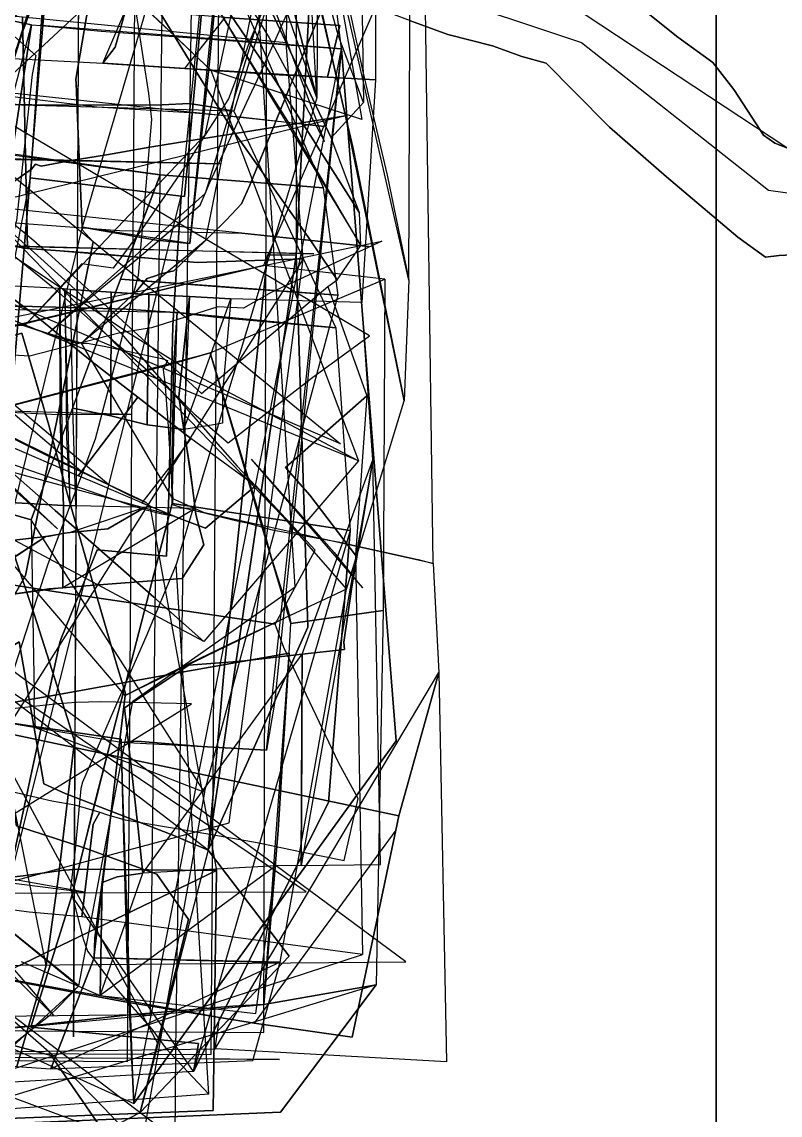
# Model space of a CAD drawing. Extents: x -6790 to 12600, y -1098 to 2171.
# Drawn here: x 756.8 to 893.7, y 74 to 271.3 of the extents above; entities that cross this region are included whole.
import ezdxf

# ---------------------------------------------------------------- set-up
doc = ezdxf.new("R2010")
doc.units = 0

msp = doc.modelspace()

# ---------------------------------------------------------------- linework, layer by layer
for points in [[(882.14, 692.21), (882.14, 649.33), (882.14, 614.39), (882.14, 577.82), (882.14, 135.79), (882.14, 75.49), (882.14, 34.99), (882.14, 0), (882.14, 692.21)], [(106.84, 634.01), (110.3, 95.46), (826.14, 101.62), (106.84, 634.01)], [(105.33, 620.2), (98.92, 88.39), (790.98, 84.91), (794.81, 617.1), (105.33, 620.2)], [(79.55, 608.24), (82.48, 284.45), (81.9, 110.82), (776.2, 114.16), (808.14, 114.29), (79.55, 608.24)], [(768.8, 609.44), (767.73, 425.4), (767.16, 304.2), (766.16, 88.09), (768.8, 609.44)], [(89.84, 599.43), (785.72, 589.09), (779.97, 92.07), (740.84, 91.65), (728.89, 91.75), (723.88, 92.07), (717.29, 92.52), (682.9, 93.32), (432.67, 95.45), (307.1, 97.51), (213.56, 98.73), (136.9, 99.68), (84.96, 100.39), (89.84, 599.43)], [(71.88, 94), (800.52, 88.91), (801.87, 586.62), (73.83, 591.85), (71.88, 94)], [(71.88, 94), (800.52, 88.91), (801.87, 586.62), (73.83, 591.85), (71.88, 94)], [(97.67, 591.94), (792.06, 585.55), (784.52, 85.89), (784.41, 69.63), (97.67, 591.94)], [(50.06, 587.89), (779.25, 581.11), (775.84, 83.59), (42.2, 89.17), (50.06, 587.89)], [(806.35, 229.17), (813.15, 359.73), (806.47, 477.16), (806.35, 229.17)], [(784.34, 331.56), (782.51, 333.71), (780.49, 337.47), (777.35, 342.84), (776.21, 344.65), (774.35, 346.87), (772.66, 348.75), (773.88, 352.43), (775.05, 355.1), (776.22, 357.77), (780.94, 369.44), (784.28, 377.43), (791.59, 395.19), (801.11, 419.03), (810.76, 379.96), (810.09, 257.61), (800.54, 293.66), (784.34, 331.56)], [(801.11, 419.03), (810.76, 379.96), (810.09, 257.61), (801.11, 419.03)], [(760.32, 270.63), (762.86, 295.46), (767.02, 332.45), (772.56, 382.6), (775.68, 409.92), (760.32, 270.63)], [(814.5, 266.44), (797.42, 403.83), (775.68, 409.92), (772.56, 382.6), (767.02, 332.45), (762.86, 295.46), (760.32, 270.63), (771.12, 269.64), (814.5, 266.44)], [(316.3, 407.54), (416.39, 375.81), (479.66, 357.38), (576.35, 329.83), (647.95, 315.33), (667.93, 308.07), (719.94, 267.67), (744.83, 251.93), (814.36, 195.12), (316.3, 407.54)], [(800.16, 367.7), (797.32, 366.8), (794.36, 365.91), (801.26, 335.9), (809.45, 300.28), (815.18, 277.13), (818.43, 262.02), (822.76, 243.66), (826.67, 224.69), (827.25, 376.06), (800.16, 367.7)], [(800.16, 367.7), (797.32, 366.8), (794.36, 365.91), (801.26, 335.9), (809.45, 300.28), (815.18, 277.13), (818.43, 262.02), (822.76, 243.66), (826.67, 224.69), (827.25, 376.06), (800.16, 367.7)], [(826.67, 224.69), (825.82, 202.9), (816.56, 248.71), (815.25, 254.34), (808.24, 284.42), (801.06, 317.5), (790.45, 364.75), (791.41, 365.01), (794.36, 365.91), (801.26, 335.9), (809.45, 300.28), (815.18, 277.13), (818.43, 262.02), (822.76, 243.66), (826.67, 224.69)], [(826.67, 224.69), (825.82, 202.9), (816.56, 248.71), (815.25, 254.34), (808.24, 284.42), (801.06, 317.5), (790.45, 364.75), (791.41, 365.01), (794.36, 365.91), (801.26, 335.9), (809.45, 300.28), (815.18, 277.13), (818.43, 262.02), (822.76, 243.66), (826.67, 224.69)], [(794.36, 365.91), (801.26, 335.9), (809.45, 300.28), (815.18, 277.13), (818.43, 262.02), (822.76, 243.66), (826.67, 224.69), (794.36, 365.91)], [(759.68, 300.32), (803.04, 285.86), (857.86, 267.58), (891.6, 240.92), (913.1, 237.94), (944.86, 252.18), (959.91, 270.91), (972.11, 299.69), (987.55, 310.67), (1010.94, 318.6), (1030, 340.15), (1043.33, 352.55), (1057.52, 357.95), (759.68, 300.32)], [(720.54, 349.82), (729.34, 347.72), (752.85, 341.76), (753.04, 341.4), (757.04, 341.86), (774.6, 343.67), (802.54, 342.63), (818.16, 253.68), (790.95, 262.57), (780.29, 272.62), (774.61, 278.09), (768.01, 284.43), (757.89, 290.7), (749.61, 295.4), (741.97, 299.99), (732.85, 305.73), (729.36, 307.24), (714.41, 313.99), (709.51, 316.21), (711.86, 323.15), (719.88, 348.05), (720.54, 349.82)], [(789.88, 231.79), (790.8, 232.68), (793.7, 235.49), (796.46, 238.46), (797.97, 241.83), (801.05, 249.33), (803.61, 255.74), (806.42, 262.51), (808.97, 268.8), (812.61, 277.42), (814.52, 282.58), (815.48, 284.82), (816.92, 286.6), (817.64, 292.17), (819.48, 309.27), (818.68, 314.76), (816.4, 329.14), (814.02, 343.68), (813.54, 348.96), (789.88, 231.79)], [(584.83, 345.33), (585.92, 345.48), (592.27, 340.11), (669.55, 273.59), (707.71, 241.09), (744.86, 209.45), (767.43, 190.28), (772.49, 187.76), (761.64, 192.94), (732.71, 207.29), (732.56, 207.37), (731.34, 208.48), (718.35, 220.36), (693.45, 242.3), (670.59, 262.64), (650, 281.18), (631.45, 298.11), (630.16, 299.5), (628.87, 300.89), (615.07, 314.85), (584.83, 345.33)], [(585.92, 345.48), (592.27, 340.11), (669.55, 273.59), (707.71, 241.09), (744.86, 209.45), (767.43, 190.28), (772.49, 187.76), (585.92, 345.48)], [(444.03, 344.14), (458.57, 338.22), (484.7, 327.57), (501.24, 320.93), (528.47, 313.15), (531.47, 312.39), (589.32, 300.65), (614.41, 295.56), (617.74, 294.86), (645.48, 285.33), (646.38, 284.76), (655.09, 277.06), (672.77, 261.49), (695.66, 241.68), (721.84, 219.06), (752.53, 192.14), (762.83, 183.11), (780.65, 167.44), (789.69, 159.48), (444.03, 344.14)], [(444.03, 344.14), (475.41, 334.1), (521.59, 320.66), (554.11, 313.28), (590.66, 305.16), (625.69, 296.21), (633.68, 294.36), (660.42, 282.78), (701.41, 263.77), (707.89, 261.31), (743.44, 236.91), (775.49, 215.52), (788.58, 207.4), (817.61, 192.07), (444.03, 344.14)], [(767.7, 234.25), (766.88, 253.91), (766.62, 260.17), (766.58, 260.96), (770.41, 283.55), (774.44, 308.06), (778.51, 333.07), (779.36, 337.99), (797.61, 336.29), (767.7, 234.25)], [(767.7, 234.25), (766.88, 253.91), (766.62, 260.17), (766.58, 260.96), (770.41, 283.55), (774.44, 308.06), (778.51, 333.07), (779.36, 337.99), (797.61, 336.29), (790.62, 263.5), (787.13, 231.27), (781.09, 231.9), (767.7, 234.25)], [(808.9, 338.33), (807.91, 336.2), (806.41, 310.97), (804.41, 283.02), (798.05, 268.04), (795.2, 260.25), (794.1, 257.4), (789.92, 250.89), (808.9, 338.33)], [(797.61, 336.29), (790.62, 263.5), (787.13, 231.27), (797.61, 336.29)], [(784.34, 331.56), (800.54, 293.66), (810.09, 257.61), (784.34, 331.56)], [(758.28, 243.14), (760.13, 265.1), (761.55, 281.91), (764.22, 326.55), (758.28, 243.14)], [(785.57, 239.87), (786.17, 239.8), (793.92, 323.61), (776.99, 325.17), (764.22, 326.55), (761.55, 281.91), (760.13, 265.1), (758.28, 243.14), (785.57, 239.87)], [(793.92, 323.61), (786.17, 239.8), (785.57, 239.87), (784.04, 216.5), (783.32, 185.88), (782.93, 174.87), (770.38, 176), (763.93, 160.01), (763.69, 159.3), (759.08, 138.31), (752.72, 108.89), (766.18, 97.89), (767.07, 97.31), (776.87, 148.69), (806.15, 169.36), (796.39, 323.38), (793.92, 323.61)], [(785.57, 239.87), (786.17, 239.8), (793.92, 323.61), (785.57, 239.87)], [(679.27, 198.09), (658.73, 193.29), (641.86, 189.47), (639.98, 189.33), (641.07, 215.99), (645.19, 316.64), (669.29, 311.13), (696.51, 304.81), (721.38, 299.1), (753.07, 291.68), (776.78, 286.28), (805.21, 280.02), (822.14, 277.54), (800.43, 227.3), (784.09, 223.43), (769.04, 219.7), (748.02, 214.57), (731.2, 210.66), (702.66, 203.76), (688.63, 200.39), (679.27, 198.09)], [(679.27, 198.09), (658.73, 193.29), (641.86, 189.47), (639.98, 189.33), (641.07, 215.99), (645.19, 316.64), (669.29, 311.13), (696.51, 304.81), (721.38, 299.1), (753.07, 291.68), (776.78, 286.28), (805.21, 280.02), (822.14, 277.54), (800.43, 227.3), (784.09, 223.43), (769.04, 219.7), (748.02, 214.57), (731.2, 210.66), (702.66, 203.76), (688.63, 200.39), (679.27, 198.09)], [(722.43, 317.4), (732.18, 313.63), (735.34, 311.13), (748.72, 293.69), (750.1, 288.51), (752.4, 279.3), (754.7, 270.9), (755.39, 268.7), (759.3, 265.23), (758.65, 261.81), (755.86, 235.44), (749.65, 211.41), (735.12, 154.78), (729.92, 123.7), (729.07, 118.95), (736.06, 98.27), (739.4, 88.73), (744.45, 74.34), (722.43, 317.4)], [(733.29, 256.95), (732.74, 263.09), (730.68, 276.09), (730.89, 276.95), (733.93, 278.27), (743.9, 283.6), (752.79, 288.07), (764.77, 294.42), (778.74, 301.59), (788.08, 306.39), (795.61, 310.15), (797.39, 310.91), (803.61, 312.78), (814.32, 316.64), (795.06, 255.2), (791.29, 255.9), (787.03, 256.57), (782.11, 256.35), (761.48, 256.26), (747.13, 256.59), (733.29, 256.95)], [(806.63, 263.05), (797.38, 282.86), (793.51, 290.74), (791.94, 294.56), (791.54, 300.22), (791.44, 301.94), (790.56, 316.66), (780.14, 317.58), (780.56, 312.88), (781.41, 299.39), (783.96, 287.24), (791.94, 276.39), (802.32, 261.13), (809, 250.65), (817.79, 236.83), (812.65, 250.35), (806.63, 263.05)], [(786.15, 317.05), (786.22, 306.81), (787.37, 299.35), (792.15, 283.8), (801.46, 268.43), (811.47, 249.69), (786.15, 317.05)], [(801.06, 317.5), (808.24, 284.42), (815.25, 254.34), (801.06, 317.5)], [(789.9, 240.32), (790.76, 242.28), (793.84, 248.92), (797.39, 256.71), (799.81, 261.95), (803.48, 270.11), (805.2, 273.95), (807.28, 282.5), (807.62, 283.84), (808.32, 285.49), (809.56, 293.1), (810.86, 303.45), (812.41, 314.4), (789.9, 240.32)], [(765.52, 271.3), (756.95, 272.15), (750.38, 272.8), (734.76, 274.29), (717.39, 275.95), (697.03, 277.96), (685.37, 278.75), (684.85, 307.97), (684.56, 310.72), (694.17, 310.06), (708.24, 309.11), (718.72, 308.58), (730.88, 307.5), (748.98, 306.05), (757.2, 305.35), (781.31, 302.55), (804.93, 300.79), (804.52, 267.53), (765.52, 271.3)], [(806.63, 263.05), (812.65, 250.35), (818.47, 256.72), (814, 268.7), (805.33, 300.07), (791.44, 301.94), (791.54, 300.22), (791.94, 294.56), (793.51, 290.74), (797.38, 282.86), (806.63, 263.05)], [(805.33, 300.07), (817.82, 300.44), (818.47, 256.72), (814, 268.7), (805.33, 300.07)], [(811.28, 241.36), (791.88, 285.84), (773.83, 288.41), (771.43, 288.82), (763.81, 285.87), (751.85, 281.25), (736.57, 275.13), (726.08, 270.36), (726.71, 266.99), (729.57, 251.06), (731.45, 250.45), (757.26, 247.02), (775.86, 244.48), (781.77, 243.68), (811.28, 241.36)], [(811.28, 241.36), (791.88, 285.84), (773.83, 288.41), (771.43, 288.82), (763.81, 285.87), (751.85, 281.25), (736.57, 275.13), (726.08, 270.36), (726.71, 266.99), (729.57, 251.06), (731.45, 250.45), (757.26, 247.02), (775.86, 244.48), (781.77, 243.68), (811.28, 241.36)], [(818.01, 230.92), (811.78, 241.55), (805.44, 252.42), (798.73, 263.05), (790.6, 276.38), (786.42, 283.44), (783.96, 287.24), (818.01, 230.92)], [(841.72, 283.68), (850.12, 280.42), (859.01, 277.55), (865.37, 275.08), (870.21, 272.59), (875.23, 268.55), (881.54, 263.96), (885.32, 259.1), (889.37, 252.91), (890.71, 250.86), (892.77, 249.38), (894.89, 248.55), (841.72, 283.68)], [(707.56, 281.42), (723.68, 277.85), (751.73, 272.23), (758.52, 270.79), (707.56, 281.42)], [(737.61, 245.63), (740.85, 246.2), (748.44, 240.52), (758.94, 231.84), (761.5, 229.61), (773.58, 218.59), (781.22, 211.63), (789.25, 204.23), (812.07, 223.52), (813.71, 224.76), (808.42, 232.55), (794.85, 251.81), (788.16, 262.53), (776.26, 282.01), (772.81, 278.24), (769.98, 275.71), (759.21, 265.66), (751.78, 258.88), (741.13, 248.78), (737.61, 245.63)], [(701.46, 238.7), (706.99, 238), (731.67, 234.41), (752.39, 231.25), (757.84, 230.42), (756.95, 272.15), (750.38, 272.8), (734.76, 274.29), (717.39, 275.95), (697.03, 277.96), (685.37, 278.75), (685.38, 278.22), (686.48, 240.61), (701.46, 238.7)], [(759.58, 278.12), (753.24, 257.7), (746.6, 236.91), (742.18, 223.25), (741.4, 220.85), (741.18, 220.87), (759.58, 278.12)], [(774.61, 278.09), (780.29, 272.62), (790.95, 262.57), (774.61, 278.09)], [(758.96, 275.05), (746.47, 276.12), (745.99, 273.93), (743.17, 265.35), (755.19, 264.7), (758.96, 275.05)], [(775.59, 273.53), (760.88, 274.89), (758.96, 275.05), (755.19, 264.7), (771.4, 263.82), (773.64, 266.73), (775.59, 273.53)], [(775.59, 273.53), (773.64, 266.73), (771.4, 263.82), (775.59, 273.53)], [(793.53, 272.1), (775.59, 273.53), (773.64, 266.73), (771.4, 263.82), (773.89, 263.68), (786.22, 262.86), (793.53, 272.1)], [(758.52, 270.79), (749.04, 208.16), (740.19, 148.89), (739.11, 149.11), (732.4, 150.14), (727.17, 150.85), (758.52, 270.79)], [(814.5, 266.44), (806.43, 187.64), (802.41, 148.36), (800.98, 139.87), (789.24, 140.51), (777.65, 141.46), (774.74, 141.25), (774.72, 141.83), (750.85, 145.3), (750.94, 87.85), (727.89, 85.89), (727.63, 113.33), (727.33, 139.36), (727.17, 150.85), (732.4, 150.14), (739.11, 149.11), (740.19, 148.89), (749.04, 208.16), (758.52, 270.79), (760.32, 270.63), (771.12, 269.64), (814.5, 266.44)], [(756.95, 272.15), (757.84, 230.42), (769.57, 229.53), (788.46, 227.89), (807.62, 228.51), (804.52, 267.53), (765.52, 271.3), (756.95, 272.15)], [(760.32, 270.63), (771.12, 269.64), (814.5, 266.44), (760.32, 270.63)], [(793.53, 272.1), (814.23, 270.65), (811.97, 261.3), (803.25, 261.74), (786.22, 262.86), (793.53, 272.1)], [(777.04, 76.08), (824.36, 141.56), (814.5, 266.44), (806.43, 187.64), (802.41, 148.36), (800.98, 139.87), (789.24, 140.51), (777.65, 141.46), (774.74, 141.25), (775.79, 102.11), (777.04, 76.08)], [(814.5, 266.44), (824.36, 141.56), (777.04, 76.08), (814.5, 266.44)], [(814.5, 266.44), (806.43, 187.64), (802.41, 148.36), (800.98, 139.87), (814.5, 266.44)], [(74.22, 262.47), (136.24, 261.3), (192.59, 260.49), (226.84, 259.78), (267.58, 259.15), (310.07, 258.55), (357.32, 257.21), (400.07, 255.83), (451.25, 254.64), (503.18, 252.83), (534.46, 252.23), (580.33, 251.12), (631.68, 249.89), (674.76, 248.51), (713.23, 247.21), (749.98, 246.57), (792.69, 245.68), (74.22, 262.47)], [(771.4, 263.82), (773.89, 263.68), (786.22, 262.86), (771.4, 263.82)], [(786.22, 262.86), (803.25, 261.74), (811.97, 261.3), (786.22, 262.86)], [(733.29, 256.95), (747.13, 256.59), (761.48, 256.26), (782.11, 256.35), (787.03, 256.57), (791.29, 255.9), (795.06, 255.2), (733.29, 256.95)], [(749.45, 238.16), (754.68, 242), (758.55, 244.73), (759.29, 245.62), (760.32, 245.24), (765.73, 246.25), (772.06, 247.33), (779.91, 248.69), (786.93, 249.83), (795.3, 251.16), (815.25, 254.34), (749.45, 238.16)], [(749.45, 238.16), (759.62, 229.12), (767.01, 222.46), (771.75, 217.92), (774.81, 214.99), (779.9, 209.06), (795.66, 191.13), (798.36, 188.25), (803.95, 182.02), (815.44, 168.93), (825.82, 202.9), (816.56, 248.71), (815.25, 254.34), (795.3, 251.16), (786.93, 249.83), (779.91, 248.69), (772.06, 247.33), (765.73, 246.25), (760.32, 245.24), (759.29, 245.62), (758.55, 244.73), (754.68, 242), (749.45, 238.16)], [(749.45, 238.16), (759.62, 229.12), (767.01, 222.46), (771.75, 217.92), (774.81, 214.99), (779.9, 209.06), (795.66, 191.13), (798.36, 188.25), (803.95, 182.02), (815.44, 168.93), (825.82, 202.9), (816.56, 248.71), (815.25, 254.34), (795.3, 251.16), (786.93, 249.83), (779.91, 248.69), (772.06, 247.33), (765.73, 246.25), (760.32, 245.24), (759.29, 245.62), (758.55, 244.73), (754.68, 242), (749.45, 238.16)], [(815.25, 254.34), (816.56, 248.71), (825.82, 202.9), (815.25, 254.34)], [(729.57, 251.06), (731.45, 250.45), (757.26, 247.02), (775.86, 244.48), (781.77, 243.68), (729.57, 251.06)], [(789.92, 250.89), (786.81, 246.04), (778.43, 233.75), (773.3, 226.85), (767.65, 227.65), (757.31, 216.46), (789.92, 250.89)], [(71.47, 247.1), (115.88, 246.26), (158.14, 245.42), (234.16, 244.14), (303, 243.08), (371.71, 241.05), (440.13, 240.35), (513.73, 237.9), (593.64, 235.31), (672.5, 233.63), (742.6, 231.25), (809.49, 229.43), (71.47, 247.1)], [(735.15, 123.68), (745.2, 160.41), (747.55, 169.09), (748.24, 171.3), (753.1, 183.16), (753.31, 184.79), (754.81, 201.98), (758.28, 243.14), (735.15, 123.68)], [(752.72, 108.89), (759.08, 138.31), (763.69, 159.3), (763.93, 160.01), (770.38, 176), (782.93, 174.87), (783.32, 185.88), (784.04, 216.5), (785.57, 239.87), (758.28, 243.14), (754.81, 201.98), (753.31, 184.79), (753.1, 183.16), (748.24, 171.3), (747.55, 169.09), (745.2, 160.41), (735.15, 123.68), (752.72, 108.89)], [(781.77, 243.68), (775.74, 227.82), (774.63, 224.87), (781.77, 243.68)], [(813.93, 222), (811.28, 241.36), (781.77, 243.68), (775.74, 227.82), (774.63, 224.87), (794.4, 223.33), (813.93, 222)], [(813.93, 222), (811.28, 241.36), (781.77, 243.68), (775.74, 227.82), (774.63, 224.87), (794.4, 223.33), (813.93, 222)], [(698.15, 240.13), (698.52, 238.63), (698.44, 236.99), (700.91, 234.63), (705.98, 229.41), (706.65, 228.47), (709.58, 227.01), (716.58, 223.26), (727.86, 217.6), (741.47, 210.77), (747.54, 212.48), (756.83, 215.11), (761.65, 198.49), (764.84, 186.67), (769.6, 170.07), (774.16, 154.59), (775.53, 150.06), (775.48, 149.71), (698.15, 240.13)], [(785.57, 239.87), (784.04, 216.5), (783.32, 185.88), (782.93, 174.87), (770.38, 176), (763.93, 160.01), (763.69, 159.3), (759.08, 138.31), (752.72, 108.89), (785.57, 239.87)], [(761.51, 215.06), (765.18, 218.2), (771.62, 223.58), (777.59, 228.48), (784.97, 234.79), (788.97, 238.2), (789.9, 240.32), (761.51, 215.06)], [(749.45, 238.16), (759.62, 229.12), (767.01, 222.46), (771.75, 217.92), (774.81, 214.99), (779.9, 209.06), (795.66, 191.13), (798.36, 188.25), (803.95, 182.02), (749.45, 238.16)], [(748.05, 154.29), (749.91, 158.1), (757.45, 171.36), (760.65, 187.4), (766.06, 213.7), (769.71, 231.62), (767.72, 233.76), (767.7, 234.25), (748.05, 154.29)], [(767.7, 234.25), (781.09, 231.9), (787.13, 231.27), (767.7, 234.25)], [(788.46, 227.89), (769.57, 229.53), (757.84, 230.42), (752.39, 231.25), (739.75, 153.41), (732.92, 110.27), (794.23, 126.72), (807.62, 228.51), (788.46, 227.89)], [(767.58, 213.32), (770.2, 215.91), (777.37, 222.55), (779.42, 225), (781.12, 225.51), (781.68, 225.78), (784.26, 226.34), (789.88, 231.79), (767.58, 213.32)], [(757.84, 230.42), (769.57, 229.53), (788.46, 227.89), (757.84, 230.42)], [(806.35, 229.17), (801.15, 229.28), (793.25, 153.77), (790.45, 121.78), (806.35, 229.17)], [(806.35, 229.17), (808.46, 162.07), (790.45, 121.78), (793.25, 153.77), (801.15, 229.28), (806.35, 229.17)], [(790.45, 121.78), (808.46, 162.07), (806.35, 229.17), (790.45, 121.78)], [(679.27, 198.09), (688.63, 200.39), (702.66, 203.76), (731.2, 210.66), (748.02, 214.57), (769.04, 219.7), (784.09, 223.43), (800.43, 227.3), (679.27, 198.09)], [(679.27, 198.09), (688.63, 200.39), (702.66, 203.76), (731.2, 210.66), (748.02, 214.57), (769.04, 219.7), (784.09, 223.43), (800.43, 227.3), (679.27, 198.09)], [(732.92, 110.27), (794.23, 126.72), (807.62, 228.51), (732.92, 110.27)], [(751.52, 184.73), (764.35, 184), (763.74, 199.42), (763.65, 223.15), (753.19, 223.73), (752.59, 213.01), (751.52, 184.73)], [(774.63, 224.87), (761.6, 189.99), (758.47, 181.43), (774.63, 224.87)], [(789.78, 132.28), (813.93, 222), (794.4, 223.33), (774.63, 224.87), (761.6, 189.99), (758.47, 181.43), (758.92, 156.56), (759.03, 150.51), (758.99, 147.53), (759.2, 143.96), (776.29, 137.49), (789.78, 132.28)], [(789.78, 132.28), (813.93, 222), (794.4, 223.33), (774.63, 224.87), (761.6, 189.99), (758.47, 181.43), (758.92, 156.56), (759.03, 150.51), (758.99, 147.53), (759.2, 143.96), (776.29, 137.49), (789.78, 132.28)], [(763.65, 223.15), (763.74, 199.42), (764.35, 184), (763.65, 223.15)], [(766.04, 201.59), (765.56, 223.02), (763.65, 223.15), (763.74, 199.42), (764.35, 184), (766.54, 183.95), (766.04, 201.59)], [(764.55, 223.09), (764.88, 196.26), (765.5, 183.98), (764.55, 223.09)], [(772.89, 200.19), (766.04, 201.59), (765.56, 223.02), (772.95, 222.52), (772.89, 200.19)], [(774.63, 224.87), (794.4, 223.33), (813.93, 222), (774.63, 224.87)], [(822.31, 224.86), (822.06, 165.08), (805.38, 162.7), (804.92, 164.81), (801.83, 174.69), (800.2, 180.67), (797.39, 189.99), (790.81, 211.55), (822.31, 224.86)], [(822.31, 224.86), (822.06, 165.08), (805.38, 162.7), (804.92, 164.81), (801.83, 174.69), (800.2, 180.67), (797.39, 189.99), (790.81, 211.55), (822.31, 224.86)], [(625.3, 221.51), (633.28, 221.51), (646.07, 221.13), (657.61, 221.01), (680.85, 221.01), (683.6, 220.86), (704.53, 220.55), (733.32, 220.17), (744.58, 220.02), (748.85, 219.79), (752.98, 219.85), (756.59, 219.97), (775.66, 219.46), (784.5, 218.86), (784.84, 218.82), (625.3, 221.51)], [(772.89, 200.19), (772.95, 222.52), (778.19, 222.16), (779.72, 222.08), (779.43, 198.6), (772.89, 200.19)], [(772.95, 222.52), (778.19, 222.16), (779.72, 222.08), (772.95, 222.52)], [(787.07, 221.71), (785.12, 203.61), (786.05, 197.72), (779.43, 198.6), (779.72, 222.08), (787.07, 221.71)], [(786.05, 197.72), (785.12, 203.61), (787.07, 221.71), (786.05, 197.72)], [(786.05, 197.72), (785.12, 203.61), (787.07, 221.71), (794.54, 221.33), (793.06, 204.34), (793.06, 198.89), (791.39, 198.56), (786.05, 197.72)], [(794.54, 221.33), (793.06, 204.34), (793.06, 198.89), (791.39, 198.56), (786.05, 197.72), (794.54, 221.33)], [(784.84, 218.82), (784.24, 209.7), (783.91, 189.7), (783.93, 184.4), (784.84, 218.82)], [(813.47, 216.08), (816.05, 179.52), (783.93, 184.4), (783.91, 189.7), (784.24, 209.7), (784.84, 218.82), (791.87, 218.01), (813.47, 216.08)], [(784.84, 218.82), (791.87, 218.01), (813.47, 216.08), (784.84, 218.82)], [(750.69, 216.67), (751.83, 216.52), (756.82, 216.63), (757.31, 216.46), (750.69, 216.67)], [(757.31, 216.46), (760.01, 215.56), (761.51, 215.06), (757.31, 216.46)], [(761.51, 215.06), (766.57, 213.35), (767.58, 213.32), (761.51, 215.06)], [(767.58, 213.32), (768.59, 213.3), (771.69, 212.76), (772.49, 212.59), (780.65, 210.86), (782.05, 210.54), (783.09, 210.21), (782.32, 208.5), (782.6, 206.26), (783.2, 198.27), (783.73, 190.02), (784.04, 185.23), (767.58, 213.32)], [(790.81, 211.55), (782.94, 209.29), (768.79, 205.6), (754.9, 201.98), (737.15, 197.35), (717.83, 192.23), (703.16, 188.3), (701.05, 187.78), (699.41, 187.52), (790.81, 211.55)], [(790.81, 211.55), (782.94, 209.29), (768.79, 205.6), (754.9, 201.98), (737.15, 197.35), (717.83, 192.23), (703.16, 188.3), (701.05, 187.78), (699.41, 187.52), (790.81, 211.55)], [(790.81, 211.55), (797.39, 189.99), (800.2, 180.67), (801.83, 174.69), (804.92, 164.81), (805.38, 162.7), (790.81, 211.55)], [(790.81, 211.55), (797.39, 189.99), (800.2, 180.67), (801.83, 174.69), (804.92, 164.81), (805.38, 162.7), (790.81, 211.55)], [(732.71, 207.29), (761.64, 192.94), (772.49, 187.76), (732.71, 207.29)], [(763.27, 179.81), (753.76, 188.77), (741.79, 199.41), (732.71, 207.29), (763.27, 179.81)], [(711.31, 201.88), (713.38, 204.02), (726.28, 200.21), (735.02, 197.81), (743.1, 195.46), (746.66, 194.09), (750.18, 193.18), (765.65, 187.82), (775.59, 184.36), (778.53, 183.41), (782.06, 182.53), (784.14, 182.15), (711.31, 201.88)], [(741.14, 200.28), (740.88, 195.55), (739.49, 177.95), (737.69, 153.57), (735.8, 130.07), (733.52, 101.76), (732.1, 86.55), (755.91, 82.73), (761.22, 100.97), (763.43, 117.02), (766.32, 141.49), (765.04, 145.54), (759.04, 164.41), (755.79, 174.04), (755.02, 177.12), (753.49, 184.7), (751.82, 193.87), (749.91, 204.09), (747.82, 203.2), (742.17, 200.74), (741.14, 200.28)], [(741.14, 200.28), (740.88, 195.55), (739.49, 177.95), (737.69, 153.57), (735.8, 130.07), (733.52, 101.76), (732.1, 86.55), (755.91, 82.73), (761.22, 100.97), (763.43, 117.02), (766.32, 141.49), (765.04, 145.54), (759.04, 164.41), (755.79, 174.04), (755.02, 177.12), (753.49, 184.7), (751.82, 193.87), (749.91, 204.09), (747.82, 203.2), (742.17, 200.74), (741.14, 200.28)], [(741.14, 200.28), (742.17, 200.74), (747.82, 203.2), (749.91, 204.09), (751.82, 193.87), (753.49, 184.7), (755.02, 177.12), (755.79, 174.04), (759.04, 164.41), (765.04, 145.54), (766.32, 141.49), (763.43, 117.02), (761.22, 100.97), (741.14, 200.28)], [(777.72, 203.58), (787.29, 196.11), (783.71, 191.22), (778.44, 184.48), (769.64, 188.29), (766.97, 189.39), (773.27, 197.64), (777.72, 203.58)], [(819.07, 203.81), (817.02, 175.04), (808.82, 185.87), (804.4, 190.89), (819.07, 203.81)], [(766.54, 183.95), (766.04, 201.59), (772.89, 200.19), (779.43, 198.6), (786.05, 197.72), (787.11, 190.96), (788.07, 183.45), (766.54, 183.95)], [(758.47, 181.43), (745.81, 185.1), (730.99, 189.55), (719.26, 192.88), (709.27, 195.66), (700.46, 198.25), (695.74, 199.64), (694.76, 199.94), (758.47, 181.43)], [(747.04, 201.23), (762.18, 200.47), (776.63, 200.46), (747.04, 201.23)], [(802.51, 162.6), (809.79, 175.94), (801.38, 184.99), (799.06, 187.62), (798.97, 187.54), (792.73, 182.27), (789.94, 179.9), (785.17, 181.73), (778.44, 184.48), (769.64, 188.29), (766.97, 189.39), (754.14, 194.93), (749.42, 196.95), (747.09, 197.7), (746.66, 194.09), (746.58, 193.43), (743.17, 176.65), (742.19, 171.78), (748.08, 170.75), (762.99, 168.43), (802.51, 162.6)], [(788.07, 183.45), (787.11, 190.96), (786.05, 197.72), (788.07, 183.45)], [(787.29, 196.11), (783.71, 191.22), (778.44, 184.48), (785.17, 181.73), (789.94, 179.9), (792.73, 182.27), (798.97, 187.54), (787.29, 196.11)], [(798.27, 192.4), (813.22, 175.54), (817.32, 170.31), (818.39, 169.13), (798.27, 192.4)], [(807.26, 119.05), (821.54, 119.22), (820.16, 192.28), (807.26, 119.05)], [(807.26, 119.05), (821.54, 119.22), (820.16, 192.28), (816.31, 168.92), (814.92, 159.37), (815.04, 158.05), (807.4, 157.18), (807.34, 148.14), (807.37, 140.92), (807.26, 119.05)], [(820.16, 192.28), (816.31, 168.92), (814.92, 159.37), (815.04, 158.05), (807.4, 157.18), (820.16, 192.28)], [(772.49, 187.76), (776.38, 185.83), (779.24, 184.57), (772.49, 187.76)], [(737.5, 180.13), (737.48, 166.55), (741.6, 166.78), (750.27, 167.31), (761.65, 168.94), (764.21, 169.17), (764.35, 184), (751.52, 184.73), (751.3, 183.14), (740.79, 180.94), (737.5, 180.13)], [(775.66, 152.22), (783.93, 184.4), (816.05, 179.52), (812.19, 130.38), (787.82, 81.85), (788.7, 86.93), (758.43, 89.88), (765.82, 113.57), (770.16, 131.05), (775.66, 152.22)], [(766.54, 183.95), (764.35, 184), (764.21, 169.17), (766.77, 169.4), (779.45, 170.35), (785.72, 170.81), (789.68, 176.91), (788.21, 182.39), (788.07, 183.45), (766.54, 183.95)], [(765.51, 179.12), (772.3, 179.8), (778.07, 183.12), (779.89, 183.96), (765.51, 179.12)], [(784.04, 185.23), (783.94, 184.18), (785.75, 183.67), (789.78, 182.69), (784.04, 185.23)], [(764.21, 169.17), (766.77, 169.4), (779.45, 170.35), (785.72, 170.81), (789.68, 176.91), (788.21, 182.39), (788.07, 183.45), (764.21, 169.17)], [(789.78, 182.69), (795.38, 181.33), (797.46, 180.87), (801.97, 179.6), (814.24, 177.37), (828.33, 174.26), (831.07, 173.57), (789.78, 182.69)], [(758.47, 181.43), (758.92, 156.56), (759.03, 150.51), (758.99, 147.53), (759.2, 143.96), (776.29, 137.49), (789.78, 132.28), (758.47, 181.43)], [(761.13, 178.42), (748.82, 170.41), (727.47, 156.16), (713.07, 146.76), (761.13, 178.42)], [(761.13, 178.42), (761.74, 178.49), (764.52, 179.02), (765.51, 179.12), (761.13, 178.42)], [(787.82, 81.85), (812.19, 130.38), (816.05, 179.52), (787.82, 81.85)], [(784.69, 173.34), (779.17, 160.26), (773.94, 148.34), (770.75, 141), (767.77, 134.1), (767.44, 132.95), (766.44, 122), (765.61, 114.82), (767.89, 105.79), (768.64, 103.56), (773.69, 96.97), (780.28, 89.49), (782.9, 85.91), (790.55, 77.78), (784.69, 173.34)], [(790.55, 77.78), (784.69, 173.34), (779.17, 160.26), (773.94, 148.34), (770.75, 141), (767.77, 134.1), (767.44, 132.95), (766.44, 122), (765.61, 114.82), (767.89, 105.79), (768.64, 103.56), (773.69, 96.97), (780.28, 89.49), (782.9, 85.91), (790.55, 77.78)], [(750.27, 167.31), (761.65, 168.94), (764.21, 169.17), (750.27, 167.31)], [(804.23, 163.7), (794.42, 159.05), (781.23, 152.67), (775.48, 149.71), (772.42, 124.67), (770, 105.98), (769.88, 102.37), (800.87, 101.57), (803.42, 101.57), (815.44, 168.93), (804.23, 163.7)], [(804.23, 163.7), (794.42, 159.05), (781.23, 152.67), (775.48, 149.71), (772.42, 124.67), (770, 105.98), (769.88, 102.37), (800.87, 101.57), (803.42, 101.57), (815.44, 168.93), (804.23, 163.7)], [(822.06, 165.08), (820.79, 97.48), (800.47, 93.94), (803.09, 125.44), (805.05, 157.34), (805.38, 162.7), (822.06, 165.08)], [(822.06, 165.08), (820.79, 97.48), (800.47, 93.94), (803.09, 125.44), (805.05, 157.34), (805.38, 162.7), (822.06, 165.08)], [(775.48, 149.71), (781.23, 152.67), (794.42, 159.05), (804.23, 163.7), (775.48, 149.71)], [(748.05, 154.29), (756.35, 159.42), (759.2, 142.82), (760.76, 133.79), (764.63, 132), (784.24, 124.47), (790.45, 121.78), (748.05, 154.29)], [(700.84, 138.73), (694.1, 98.51), (691.98, 84.6), (715.29, 86.57), (733.17, 87.64), (737.98, 88.14), (746.35, 89.02), (758.62, 90.12), (775.57, 92.04), (794.87, 93.65), (800.47, 93.94), (803.09, 125.44), (805.05, 157.34), (787.08, 154.17), (761.45, 149.55), (743.81, 146.5), (724.86, 142.98), (706.2, 139.76), (700.84, 138.73)], [(700.84, 138.73), (694.1, 98.51), (691.98, 84.6), (715.29, 86.57), (733.17, 87.64), (737.98, 88.14), (746.35, 89.02), (758.62, 90.12), (775.57, 92.04), (794.87, 93.65), (800.47, 93.94), (803.09, 125.44), (805.05, 157.34), (787.08, 154.17), (761.45, 149.55), (743.81, 146.5), (724.86, 142.98), (706.2, 139.76), (700.84, 138.73)], [(700.84, 138.73), (706.2, 139.76), (724.86, 142.98), (743.81, 146.5), (761.45, 149.55), (787.08, 154.17), (805.05, 157.34), (700.84, 138.73)], [(700.84, 138.73), (706.2, 139.76), (724.86, 142.98), (743.81, 146.5), (761.45, 149.55), (787.08, 154.17), (805.05, 157.34), (700.84, 138.73)], [(807.4, 157.18), (796.46, 155.92), (786.97, 155.17), (775.35, 147.52), (777.82, 125.67), (778.63, 117.67), (807.4, 157.18)], [(807.26, 119.05), (802.67, 118.99), (778.63, 117.67), (777.82, 125.67), (775.35, 147.52), (786.97, 155.17), (796.46, 155.92), (807.4, 157.18), (807.34, 148.14), (807.37, 140.92), (807.26, 119.05)], [(805.05, 157.34), (803.09, 125.44), (800.47, 93.94), (805.05, 157.34)], [(805.05, 157.34), (803.09, 125.44), (800.47, 93.94), (805.05, 157.34)], [(807.4, 157.18), (807.34, 148.14), (807.37, 140.92), (807.26, 119.05), (807.4, 157.18)], [(775.66, 152.22), (770.16, 131.05), (765.82, 113.57), (775.66, 152.22)], [(832.07, 153.86), (833.49, 83.57), (791.71, 85.95), (832.07, 153.86)], [(792.46, 91.61), (798.74, 90.57), (816.46, 88.05), (824.33, 125.39), (824.88, 128.01), (832.07, 153.86), (833.49, 83.57), (791.71, 85.95), (792.46, 91.61)], [(787.42, 148.19), (771.06, 148.58), (766.64, 148.48), (763.34, 148.19), (751.21, 146.88), (744.95, 145.52), (739.85, 144.45), (727.33, 137.8), (721.07, 134.7), (715.49, 130.67), (704.43, 120.33), (694.91, 112.67), (677.69, 92.77), (671.42, 85.54), (660.6, 72.77), (656.19, 66.95), (787.42, 148.19)], [(781.31, 87.04), (786.88, 109.26), (781.19, 117.49), (768.07, 122.24), (755.81, 126.18), (754.43, 134.32), (752.64, 144.8), (748.53, 148.56), (748.21, 148.35), (733.26, 121.82), (732.16, 120.1), (731.56, 92.13), (731.71, 85.88), (741.35, 87.94), (746.25, 88.95), (762.1, 84.75), (771.53, 71.02), (778.16, 74.48), (781.31, 87.04)], [(748.21, 148.35), (748.53, 148.56), (752.64, 144.8), (754.43, 134.32), (755.81, 126.18), (768.07, 122.24), (781.19, 117.49), (786.88, 109.26), (781.31, 87.04), (748.21, 148.35)], [(775.48, 149.71), (772.42, 124.67), (770, 105.98), (769.88, 102.37), (775.48, 149.71)], [(706.05, 147.87), (710.34, 141.48), (716.06, 134.9), (719.08, 131.45), (733.97, 117.67), (751.34, 104.91), (762.55, 91.91), (706.05, 147.87)], [(792.46, 91.61), (775.39, 94.42), (751.65, 98.85), (735.3, 101.97), (735.15, 103.49), (733.45, 125.18), (733.33, 126.72), (733.54, 131.5), (734.19, 146.02), (734.65, 146.97), (739.09, 146.01), (754.32, 142.84), (789.68, 135.42), (796.96, 133.9), (824.88, 128.01), (824.33, 125.39), (816.46, 88.05), (798.74, 90.57), (792.46, 91.61)], [(734.65, 146.97), (739.09, 146.01), (754.32, 142.84), (789.68, 135.42), (734.65, 146.97)], [(750.85, 145.3), (774.72, 141.83), (774.74, 141.25), (750.85, 145.3)], [(750.94, 87.85), (777.04, 76.08), (775.79, 102.11), (774.74, 141.25), (774.72, 141.83), (750.85, 145.3), (750.94, 87.85)], [(774.74, 141.25), (777.65, 141.46), (789.24, 140.51), (800.98, 139.87), (774.74, 141.25)], [(774.74, 141.25), (775.79, 102.11), (777.04, 76.08), (774.74, 141.25)], [(623.1, 139.95), (629.7, 138.58), (639.81, 136.81), (653.48, 134.25), (666.98, 131.71), (682.26, 128.9), (698.63, 125.91), (710.1, 123.81), (723.71, 121.49), (737.64, 119.1), (755.81, 115.77), (768.17, 114.24), (623.1, 139.95)], [(789.68, 135.42), (796.96, 133.9), (824.88, 128.01), (789.68, 135.42)], [(778.36, 68.18), (771.6, 75.27), (762.23, 84.9), (736.56, 107.29), (736.64, 108.81), (735.53, 115.05), (734.9, 121), (722.5, 122.85), (708.43, 124.96), (694.99, 126.79), (685.64, 128.21), (672.07, 130.09), (659.55, 131.95), (653.81, 132.82), (655.21, 99.65), (659.92, 99.26), (678.97, 97.68), (700.2, 96.2), (701.79, 95.99), (709.14, 74.36), (710.4, 72.8), (715.21, 69.01), (778.36, 68.18)], [(778.36, 68.18), (771.6, 75.27), (762.23, 84.9), (736.56, 107.29), (736.64, 108.81), (735.53, 115.05), (734.9, 121), (722.5, 122.85), (708.43, 124.96), (694.99, 126.79), (685.64, 128.21), (672.07, 130.09), (659.55, 131.95), (653.81, 132.82), (655.21, 99.65), (659.92, 99.26), (678.97, 97.68), (700.2, 96.2), (701.79, 95.99), (709.14, 74.36), (710.4, 72.8), (715.21, 69.01), (778.36, 68.18)], [(798.74, 90.57), (816.46, 88.05), (824.33, 125.39), (798.74, 90.57)], [(778.16, 74.48), (805.05, 102.64), (790.45, 121.78), (778.16, 74.48)], [(770.94, 95.59), (799.06, 92.33), (802.67, 118.99), (770.94, 95.59)], [(778.63, 117.67), (773.99, 116.96), (771.29, 115.97), (770.94, 95.59), (799.06, 92.33), (802.67, 118.99), (778.63, 117.67)], [(791.97, 118.15), (767.45, 118.38), (764.38, 118.17), (757.05, 117.17), (748.4, 116.21), (743.19, 115.23), (734.6, 111.39), (731.84, 110.61), (729.98, 109.4), (726.01, 106.43), (719.89, 101.58), (716.38, 99.29), (716.12, 98.51), (706.24, 83.57), (703.14, 79), (694.09, 71.03), (791.97, 118.15)], [(791.97, 118.15), (791.36, 74.79), (694.09, 71.03), (703.14, 79), (706.24, 83.57), (716.12, 98.51), (716.38, 99.29), (719.89, 101.58), (726.01, 106.43), (729.98, 109.4), (731.84, 110.61), (734.6, 111.39), (743.19, 115.23), (748.4, 116.21), (757.05, 117.17), (764.38, 118.17), (767.45, 118.38), (791.97, 118.15)], [(694.09, 71.03), (791.36, 74.79), (791.97, 118.15), (694.09, 71.03)], [(778.63, 117.67), (773.99, 116.96), (771.29, 115.97), (770.94, 95.59), (778.63, 117.67)], [(765.82, 113.57), (758.43, 89.88), (788.7, 86.93), (787.82, 81.85), (765.82, 113.57)], [(752.72, 108.89), (766.18, 97.89), (767.07, 97.31), (752.72, 108.89)], [(730.27, 85.08), (791.71, 85.95), (792.46, 91.61), (775.39, 94.42), (751.65, 98.85), (735.3, 101.97), (733.68, 97.05), (730.27, 85.08)], [(735.3, 101.97), (751.65, 98.85), (775.39, 94.42), (792.46, 91.61), (735.3, 101.97)], [(769.88, 102.37), (762.06, 82.31), (798.49, 83.82), (803.42, 101.57), (800.87, 101.57), (769.88, 102.37)], [(769.88, 102.37), (762.06, 82.31), (798.49, 83.82), (803.42, 101.57), (800.87, 101.57), (769.88, 102.37)], [(762.06, 82.31), (798.49, 83.82), (803.42, 101.57), (762.06, 82.31)], [(769.88, 102.37), (800.87, 101.57), (803.42, 101.57), (769.88, 102.37)], [(767.07, 97.31), (763.51, 93.61), (761.63, 91.77), (754.82, 86.43), (750.65, 82.88), (748.6, 81.21), (744.34, 77.87), (734.84, 68.89), (728.34, 61.95), (767.07, 97.31)], [(736.14, 71.67), (803.51, 74.5), (820.79, 97.48), (736.14, 71.67)], [(820.79, 97.48), (803.51, 74.5), (736.14, 71.67), (737.98, 88.14), (746.35, 89.02), (758.62, 90.12), (775.57, 92.04), (794.87, 93.65), (800.47, 93.94), (820.79, 97.48)], [(736.14, 71.67), (803.51, 74.5), (820.79, 97.48), (736.14, 71.67)], [(820.79, 97.48), (803.51, 74.5), (736.14, 71.67), (737.98, 88.14), (746.35, 89.02), (758.62, 90.12), (775.57, 92.04), (794.87, 93.65), (800.47, 93.94), (820.79, 97.48)], [(800.47, 93.94), (794.87, 93.65), (775.57, 92.04), (758.62, 90.12), (746.35, 89.02), (737.98, 88.14), (800.47, 93.94)], [(800.47, 93.94), (794.87, 93.65), (775.57, 92.04), (758.62, 90.12), (746.35, 89.02), (737.98, 88.14), (800.47, 93.94)], [(52.13, 89.05), (785.88, 84.2), (803.3, 84.04), (52.13, 89.05)], [(771.53, 71.02), (762.1, 84.75), (746.25, 88.95), (741.35, 87.94), (731.71, 85.88), (704.74, 85.53), (680.98, 85.3), (680.56, 84.78), (676.49, 84.78), (661.83, 84.84), (642.67, 84.98), (640.76, 76.5), (674.61, 71.73), (771.53, 71.02)], [(731.71, 85.88), (741.35, 87.94), (746.25, 88.95), (762.1, 84.75), (771.53, 71.02), (731.71, 85.88)]]:
    msp.add_lwpolyline(points, close=True)
for points in [[(775.55, 284.91), (779.68, 258.4), (780.23, 253.65), (777.83, 225.54), (770.06, 196.01), (761.49, 173.45), (751.44, 142.56), (745.73, 125), (742.33, 106.47), (742.2, 95.07), (743.68, 82.98), (750.28, 68.68), (377.41, 512.91)], [(820.28, 483.12), (820.68, 260.86), (811.97, 261.3), (811.97, 261.3), (814.23, 270.65), (793.53, 272.1)], [(691.38, 275.36), (709.22, 264.15), (714.6, 260.39), (718.45, 256.51), (723.18, 251.61), (726.49, 248.02), (731.18, 244.26), (736.83, 241.54), (743.64, 237.68), (751.95, 231.83), (762.47, 223.34), (773.76, 213.36), (784.16, 204.34), (787.89, 200.57), (794.05, 195.31), (809.08, 206.97), (819.56, 214.65), (498.43, 404.01)], [(813.15, 359.73), (806.35, 229.17), (801.15, 229.28), (793.25, 153.77), (790.45, 121.78), (784.24, 124.47), (764.63, 132), (760.76, 133.79), (759.2, 142.82), (756.35, 159.42), (748.05, 154.29), (749.91, 158.1), (757.45, 171.36), (760.65, 187.4), (766.06, 213.7), (769.71, 231.62), (767.72, 233.76), (767.7, 234.25), (781.09, 231.9), (787.13, 231.27), (787.13, 231.27), (790.62, 263.5), (797.61, 336.29)], [(896.96, 229.29), (893.52, 229.15), (891.04, 228.83), (886.08, 232.47), (873.2, 243.36), (862.9, 252.27), (856.5, 258.72), (851.47, 263.85), (847.07, 265.03), (841.8, 267), (833.73, 269.05), (827, 271.5), (817.16, 275.18), (814.25, 275.51), (804.84, 278.24), (791.9, 282.53), (758.11, 293.06), (1063, 350.4)], [(896.96, 229.29), (893.52, 229.15), (891.04, 228.83), (886.08, 232.47), (873.2, 243.36), (862.9, 252.27), (856.5, 258.72), (851.47, 263.85), (847.07, 265.03), (841.8, 267), (833.73, 269.05), (827, 271.5), (817.16, 275.18), (814.25, 275.51), (804.84, 278.24), (791.9, 282.53), (758.11, 293.06), (759.68, 300.32), (762.33, 307.43), (1063, 350.4)], [(812.61, 277.42), (808.97, 268.8), (806.42, 262.51), (803.61, 255.74), (801.05, 249.33), (797.97, 241.83), (796.46, 238.46), (793.7, 235.49), (790.8, 232.68), (789.88, 231.79), (784.26, 226.34), (781.68, 225.78), (781.12, 225.51), (779.42, 225), (777.37, 222.55), (770.2, 215.91), (767.58, 213.32), (768.59, 213.3), (771.69, 212.76), (772.49, 212.59), (780.65, 210.86), (782.05, 210.54), (783.09, 210.21), (782.32, 208.5), (782.6, 206.26), (783.2, 198.27), (783.73, 190.02), (784.04, 185.23), (783.94, 184.18), (785.75, 183.67), (789.78, 182.69), (795.38, 181.33), (797.46, 180.87), (801.97, 179.6), (814.24, 177.37), (828.33, 174.26), (831.07, 173.57), (831.07, 173.57), (828.64, 347.86)], [(752.68, 258.12), (770.33, 255.95), (788.08, 254.88), (796.31, 254.15), (811.44, 252.44), (77.96, 330.6)], [(509.58, 251.18), (532.29, 249.03), (549.4, 246.48), (569.29, 244.38), (576.04, 243.09), (601.87, 241.56), (614.48, 241.34), (620.89, 240.88), (644.51, 239.93), (660.48, 238.67), (672.52, 237.87), (681.17, 237.07), (698.81, 236.08), (714.85, 235.28), (754.83, 235.09), (774.41, 233.64), (796.55, 233.14), (819.41, 230.74), (92.9, 307.15)], [(751.73, 272.23), (758.52, 270.79), (760.32, 270.63), (762.86, 295.46)], [(800.54, 293.66), (810.09, 257.61), (784.69, 173.34), (779.17, 160.26), (773.94, 148.34), (770.75, 141), (767.77, 134.1), (767.44, 132.95), (766.44, 122), (765.61, 114.82), (767.89, 105.79), (768.64, 103.56), (773.69, 96.97), (780.28, 89.49), (782.9, 85.91), (790.55, 77.78), (744.45, 74.34)], [(729.32, 287.12), (725.68, 247.95), (725.7, 218.27), (725.82, 203.77), (725.62, 201.06), (724.29, 190.49), (722.35, 173.92), (720.12, 156.25), (717.9, 137.94), (735.15, 123.68), (745.2, 160.41), (747.55, 169.09), (748.24, 171.3), (753.1, 183.16), (753.31, 184.79), (754.81, 201.98), (758.28, 243.14), (760.13, 265.1), (761.55, 281.91)], [(716.43, 271.35), (715.23, 265.39), (719.11, 262.82), (731.25, 252.82), (749.45, 238.16), (754.68, 242), (758.55, 244.73), (759.29, 245.62), (760.32, 245.24), (765.73, 246.25), (772.06, 247.33), (779.91, 248.69), (786.93, 249.83), (795.3, 251.16), (815.25, 254.34), (815.25, 254.34), (808.24, 284.42)], [(716.43, 271.35), (715.23, 265.39), (719.11, 262.82), (731.25, 252.82), (749.45, 238.16), (754.68, 242), (758.55, 244.73), (759.29, 245.62), (760.32, 245.24), (765.73, 246.25), (772.06, 247.33), (779.91, 248.69), (786.93, 249.83), (795.3, 251.16), (815.25, 254.34), (815.25, 254.34), (808.24, 284.42)], [(804.41, 283.02), (798.05, 268.04), (795.2, 260.25), (794.1, 257.4), (789.92, 250.89), (786.81, 246.04), (778.43, 233.75), (773.3, 226.85), (767.65, 227.65), (757.31, 216.46), (757.31, 216.46), (756.82, 216.63), (751.83, 216.52), (750.69, 216.67), (749.91, 216.78), (746.32, 218.15), (743.2, 219.44), (740.78, 220.42), (741.18, 220.87), (741.4, 220.85), (742.18, 223.25), (746.6, 236.91), (753.24, 257.7), (759.58, 278.12)], [(770.41, 283.55), (766.58, 260.96), (766.62, 260.17), (766.88, 253.91), (767.7, 234.25), (767.72, 233.76), (769.71, 231.62), (766.06, 213.7), (760.65, 187.4), (757.45, 171.36), (749.91, 158.1)], [(804.41, 283.02), (798.05, 268.04), (795.2, 260.25), (794.1, 257.4), (789.92, 250.89), (786.81, 246.04), (778.43, 233.75), (773.3, 226.85), (767.65, 227.65), (757.31, 216.46), (757.31, 216.46), (760.01, 215.56), (761.51, 215.06), (765.18, 218.2), (771.62, 223.58), (777.59, 228.48), (784.97, 234.79), (788.97, 238.2), (789.9, 240.32), (790.76, 242.28), (793.84, 248.92), (797.39, 256.71), (799.81, 261.95), (803.48, 270.11), (805.2, 273.95)], [(776.26, 282.01), (788.16, 262.53), (794.85, 251.81), (808.42, 232.55), (813.71, 224.76), (818.01, 230.92), (817.79, 236.83), (809, 250.65), (802.32, 261.13), (791.94, 276.39)], [(780.29, 272.62), (790.95, 262.57), (817.61, 192.07), (789.69, 159.48), (789.69, 159.48), (780.65, 167.44), (762.83, 183.11), (752.53, 192.14), (721.84, 219.06), (695.66, 241.68), (672.77, 261.49), (655.09, 277.06)], [(759.58, 278.12), (753.24, 257.7)], [(812.61, 277.42), (808.97, 268.8), (806.42, 262.51), (803.61, 255.74), (801.05, 249.33), (797.97, 241.83), (796.46, 238.46), (793.7, 235.49), (790.8, 232.68), (789.88, 231.79), (784.26, 226.34), (781.68, 225.78), (781.12, 225.51), (779.42, 225), (777.37, 222.55), (770.2, 215.91), (767.58, 213.32), (766.57, 213.35), (761.51, 215.06), (765.18, 218.2), (771.62, 223.58), (777.59, 228.48), (784.97, 234.79), (788.97, 238.2), (789.9, 240.32), (790.76, 242.28), (793.84, 248.92), (797.39, 256.71), (799.81, 261.95), (803.48, 270.11), (805.2, 273.95)], [(758.63, 275.82), (748.77, 264.6), (740.27, 254.58), (736.45, 250.08), (729.57, 255.43), (722.11, 261.08), (722.71, 259.47), (727.34, 251.94), (731.68, 246.08), (732.42, 245.82), (737.16, 245.55), (737.61, 245.63), (737.61, 245.63), (741.13, 248.78), (751.78, 258.88), (759.21, 265.66), (769.98, 275.71)], [(870.21, 272.59), (875.23, 268.55), (881.54, 263.96), (885.32, 259.1), (889.37, 252.91), (890.71, 250.86), (892.77, 249.38), (894.89, 248.55)], [(894.89, 248.55), (892.77, 249.38), (890.71, 250.86), (889.37, 252.91), (885.32, 259.1), (881.54, 263.96), (875.23, 268.55), (870.21, 272.59)], [(870.21, 272.59), (875.23, 268.55), (881.54, 263.96), (885.32, 259.1), (889.37, 252.91), (890.71, 250.86), (892.77, 249.38), (894.89, 248.55)], [(870.21, 272.59), (875.23, 268.55), (881.54, 263.96), (885.32, 259.1), (889.37, 252.91), (890.71, 250.86), (892.77, 249.38), (894.89, 248.55)], [(751.73, 272.23), (758.52, 270.79), (749.04, 208.16)], [(827, 271.5), (833.73, 269.05), (841.8, 267), (847.07, 265.03), (851.47, 263.85), (856.5, 258.72), (862.9, 252.27), (873.2, 243.36), (886.08, 232.47), (891.04, 228.83), (893.52, 229.15), (896.96, 229.29)], [(896.96, 229.29), (893.52, 229.15), (891.04, 228.83), (886.08, 232.47), (873.2, 243.36), (862.9, 252.27), (856.5, 258.72), (851.47, 263.85), (847.07, 265.03), (841.8, 267), (833.73, 269.05), (827, 271.5)], [(755.19, 264.7), (771.4, 263.82), (773.89, 263.68), (786.22, 262.86), (803.25, 261.74), (811.97, 261.3), (820.68, 260.86), (820.68, 260.86), (818.16, 220.68), (794.54, 221.33), (787.07, 221.71), (779.72, 222.08), (778.19, 222.16), (772.95, 222.52), (765.56, 223.02), (763.65, 223.15), (753.19, 223.73)], [(747.13, 256.59), (761.48, 256.26), (782.11, 256.35), (787.03, 256.57), (791.29, 255.9), (795.06, 255.2), (795.06, 255.2), (813.47, 216.08), (791.87, 218.01), (784.84, 218.82), (784.5, 218.86), (775.66, 219.46), (756.59, 219.97)], [(731.45, 250.45), (757.26, 247.02), (775.86, 244.48), (781.77, 243.68), (781.77, 243.68), (775.74, 227.82), (774.63, 224.87), (761.6, 189.99), (758.47, 181.43), (745.81, 185.1)], [(731.45, 250.45), (757.26, 247.02), (775.86, 244.48), (781.77, 243.68), (781.77, 243.68), (775.74, 227.82), (774.63, 224.87), (761.6, 189.99), (758.47, 181.43), (745.81, 185.1)], [(748.44, 240.52), (758.94, 231.84), (761.5, 229.61), (773.58, 218.59), (781.22, 211.63), (789.25, 204.23), (812.07, 223.52), (819.07, 203.81), (804.4, 190.89), (808.82, 185.87), (817.02, 175.04), (818.29, 102.99), (767.62, 109.79), (769.69, 126.49), (770.86, 128.64), (772.27, 128.16), (775.46, 127.3), (791.12, 124.62), (799.3, 123.18), (807.27, 121.53), (814.99, 119.96), (817.55, 131.15), (814.01, 137.51), (804.09, 158.41), (802.51, 162.6), (809.79, 175.94), (801.38, 184.99), (799.06, 187.62), (798.97, 187.54), (787.29, 196.11), (777.72, 203.58), (769.53, 209.96), (758.74, 218.75), (754.76, 221.67)], [(749.45, 238.16), (759.62, 229.12), (767.01, 222.46), (771.75, 217.92), (774.81, 214.99), (779.9, 209.06), (795.66, 191.13), (798.36, 188.25), (803.95, 182.02), (815.44, 168.93), (804.23, 163.7), (804.23, 163.7), (794.42, 159.05), (781.23, 152.67), (775.48, 149.71), (775.53, 150.06), (774.16, 154.59), (769.6, 170.07), (764.84, 186.67), (761.65, 198.49), (756.83, 215.11), (747.54, 212.48)], [(749.45, 238.16), (759.62, 229.12), (767.01, 222.46), (771.75, 217.92), (774.81, 214.99), (779.9, 209.06), (795.66, 191.13), (798.36, 188.25), (803.95, 182.02), (815.44, 168.93), (804.23, 163.7), (804.23, 163.7), (794.42, 159.05), (781.23, 152.67), (775.48, 149.71), (775.53, 150.06), (774.16, 154.59), (769.6, 170.07), (764.84, 186.67), (761.65, 198.49), (756.83, 215.11), (747.54, 212.48)], [(443.77, 153.77), (821.82, 231.72), (821.82, 231.72), (801.8, 222.48), (796.83, 219.62), (792.18, 219.87), (780.24, 216.09), (774.57, 215.18), (758.19, 210.99), (755.21, 211.12)], [(443.77, 153.77), (821.82, 231.72), (821.82, 231.72), (801.8, 222.48), (796.83, 219.62), (792.18, 219.87), (780.24, 216.09), (774.57, 215.18), (758.19, 210.99), (755.21, 211.12)], [(754.9, 201.98), (768.79, 205.6), (782.94, 209.29), (790.81, 211.55), (822.31, 224.86), (800.43, 227.3), (784.09, 223.43), (769.04, 219.7), (748.02, 214.57)], [(754.9, 201.98), (768.79, 205.6), (782.94, 209.29), (790.81, 211.55), (822.31, 224.86), (800.43, 227.3), (784.09, 223.43), (769.04, 219.7), (748.02, 214.57)], [(756.66, 101.72), (770.94, 95.59), (771.29, 115.97), (773.99, 116.96), (778.63, 117.67), (777.82, 125.67), (775.35, 147.52), (786.97, 155.17), (796.46, 155.92), (807.4, 157.18), (815.04, 158.05), (814.92, 159.37), (816.31, 168.92), (820.16, 192.28), (818.16, 220.68), (794.54, 221.33), (794.54, 221.33), (793.06, 204.34), (793.06, 198.89), (791.39, 198.56), (786.05, 197.72), (787.11, 190.96), (788.07, 183.45), (788.21, 182.39), (789.68, 176.91), (785.72, 170.81), (779.45, 170.35), (766.77, 169.4), (764.21, 169.17), (761.65, 168.94), (750.27, 167.31)], [(754.76, 221.67), (758.74, 218.75), (769.53, 209.96), (777.72, 203.58), (777.72, 203.58), (773.27, 197.64), (766.97, 189.39), (754.14, 194.93)], [(756.59, 219.97), (775.66, 219.46), (784.5, 218.86), (784.84, 218.82), (784.24, 209.7), (783.91, 189.7), (783.93, 184.4), (775.66, 152.22), (775.66, 152.22), (770.16, 131.05), (765.82, 113.57), (758.43, 89.88), (788.7, 86.93), (787.82, 81.85), (685.85, 75.81)], [(755.79, 174.04), (759.04, 164.41), (765.04, 145.54), (766.32, 141.49), (763.43, 117.02), (761.22, 100.97), (761.22, 100.97), (755.91, 82.73), (762.06, 82.31), (769.88, 102.37), (770, 105.98), (772.42, 124.67), (775.48, 149.71), (775.53, 150.06), (774.16, 154.59), (769.6, 170.07), (764.84, 186.67), (761.65, 198.49), (756.83, 215.11), (747.54, 212.48)], [(755.79, 174.04), (759.04, 164.41), (765.04, 145.54), (766.32, 141.49), (763.43, 117.02), (761.22, 100.97), (761.22, 100.97), (755.91, 82.73), (762.06, 82.31), (769.88, 102.37), (770, 105.98), (772.42, 124.67), (775.48, 149.71), (775.53, 150.06), (774.16, 154.59), (769.6, 170.07), (764.84, 186.67), (761.65, 198.49), (756.83, 215.11), (747.54, 212.48)], [(751.83, 216.52), (756.82, 216.63), (757.31, 216.46), (760.01, 215.56), (761.51, 215.06), (766.57, 213.35), (767.58, 213.32), (768.59, 213.3), (771.69, 212.76), (772.49, 212.59), (780.65, 210.86), (782.05, 210.54), (783.09, 210.21), (782.32, 208.5), (782.6, 206.26), (783.2, 198.27), (783.73, 190.02), (784.04, 185.23), (783.94, 184.18), (785.75, 183.67), (789.78, 182.69), (795.38, 181.33), (797.46, 180.87), (801.97, 179.6), (814.24, 177.37), (828.33, 174.26), (831.07, 173.57), (832.07, 153.86), (824.88, 128.01), (824.88, 128.01), (796.96, 133.9), (789.68, 135.42), (754.32, 142.84)], [(743.81, 146.5), (761.45, 149.55), (787.08, 154.17), (805.05, 157.34), (805.38, 162.7), (804.92, 164.81), (801.83, 174.69), (800.2, 180.67), (797.39, 189.99), (790.81, 211.55), (782.94, 209.29), (768.79, 205.6), (754.9, 201.98)], [(743.81, 146.5), (761.45, 149.55), (787.08, 154.17), (805.05, 157.34), (805.38, 162.7), (804.92, 164.81), (801.83, 174.69), (800.2, 180.67), (797.39, 189.99), (790.81, 211.55), (782.94, 209.29), (768.79, 205.6), (754.9, 201.98)], [(732.71, 207.29), (761.64, 192.94), (772.49, 187.76), (772.49, 187.76), (776.38, 185.83), (779.24, 184.57), (779.89, 183.96), (778.07, 183.12), (772.3, 179.8), (765.51, 179.12), (764.52, 179.02), (761.74, 178.49), (761.13, 178.42), (750.14, 177.15)], [(745.81, 185.1), (758.47, 181.43), (758.92, 156.56), (759.03, 150.51), (758.99, 147.53), (759.2, 143.96), (776.29, 137.49), (789.78, 132.28), (789.78, 132.28), (778.36, 68.18), (771.6, 75.27), (762.23, 84.9), (736.56, 107.29)], [(745.81, 185.1), (758.47, 181.43), (758.92, 156.56), (759.03, 150.51), (758.99, 147.53), (759.2, 143.96), (776.29, 137.49), (789.78, 132.28), (789.78, 132.28), (778.36, 68.18), (771.6, 75.27), (762.23, 84.9), (736.56, 107.29)], [(750.14, 177.15), (761.13, 178.42), (761.74, 178.49), (764.52, 179.02), (765.51, 179.12), (772.3, 179.8), (778.07, 183.12), (779.89, 183.96), (791.97, 118.15), (767.45, 118.38), (764.38, 118.17), (757.05, 117.17), (748.4, 116.21)], [(752.08, 133.04), (762.23, 130.7), (766.36, 129.96), (769.46, 129.11), (770.86, 128.64), (772.27, 128.16), (775.46, 127.3), (791.12, 124.62), (799.3, 123.18), (807.27, 121.53), (814.99, 119.96), (817.55, 131.15), (814.01, 137.51), (804.09, 158.41), (802.51, 162.6), (762.99, 168.43), (748.08, 170.75)], [(756.35, 159.42), (759.2, 142.82), (760.76, 133.79), (764.63, 132), (784.24, 124.47), (790.45, 121.78), (805.05, 102.64), (778.16, 74.48), (781.31, 87.04), (781.31, 87.04), (786.88, 109.26), (781.19, 117.49), (768.07, 122.24), (755.81, 126.18)], [(752.08, 133.04), (762.23, 130.7), (766.36, 129.96), (769.46, 129.11), (770.86, 128.64), (769.69, 126.49), (769.69, 126.49), (767.62, 109.79), (758.1, 110.63), (694.72, 119.01)], [(750.95, 80.94), (818.29, 102.99), (767.62, 109.79), (758.1, 110.63), (694.72, 119.01)], [(752.72, 108.89), (766.18, 97.89), (767.07, 97.31), (763.51, 93.61), (761.63, 91.77), (754.82, 86.43)]]:
    msp.add_lwpolyline(points)

doc.saveas('drawing.dxf')
